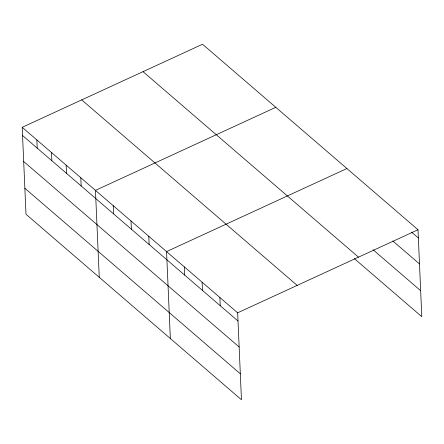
<?xml version="1.0" encoding="UTF-8"?>
<svg xmlns="http://www.w3.org/2000/svg" width="444" height="444" viewBox="0 0 444 444"><rect width="100%" height="100%" fill="white"/><g stroke="black" fill="none" stroke-linecap="round" stroke-linejoin="round"><path stroke-width="0.67" d="M22.2 127.306L237.657 312.809L241.453 399.75L25.996 214.252L22.2 127.306L202.547 44.25L418.004 229.748L421.8 316.694L354.356 258.63M275.802 107.32L95.454 190.376L99.251 277.322M346.903 168.537L166.556 251.593L170.352 338.533M237.657 312.809L418.004 229.748M411.566 232.118L418.365 237.967M392.835 240.992L419.497 263.947M373.093 249.756L420.668 290.715M143.029 71.662L358.491 257.159M81.713 99.9L297.175 285.398M22.561 135.525L238.017 321.029M23.693 161.505L239.15 347.003M24.864 188.273L240.321 373.77M219.885 297.502L220.241 305.722M202.109 282.201L202.464 290.42M184.332 266.894L184.693 275.114M148.784 236.286L149.14 244.505M131.008 220.984L131.363 229.204M113.231 205.683L113.592 213.903M80.802 177.761L81.163 185.981M66.156 165.151L66.511 173.371M51.504 152.536L51.859 160.756M36.852 139.921L37.213 148.141"/></g></svg>
